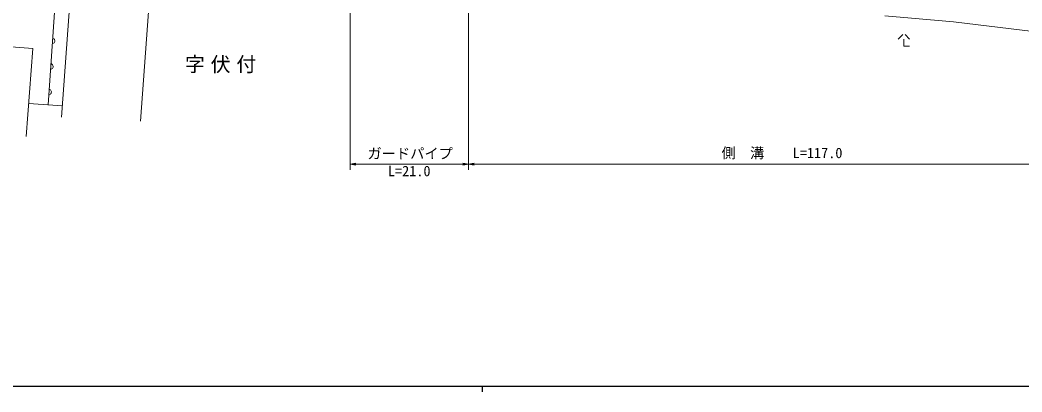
# Model space of a CAD drawing. Units: millimetres at full size, sheet at 1:1000; details may follow other scales. Extents: x 40000 to 680000, y 20000 to 380000.
# Drawn here: x 186856 to 362812, y 204000 to 269300 of the extents above; entities that cross this region are included whole.
import ezdxf
from ezdxf.enums import TextEntityAlignment as Align

# ---------------------------------------------------------------- set-up
doc = ezdxf.new("R2010")
doc.units = ezdxf.units.MM
doc.header["$LTSCALE"] = 1000
for name, color, linetype, lineweight in [('M-BGD', 7, 'Continuous', 13), ('M-STR-HTXT', 7, 'Continuous', 13), ('M-TTL-BAND', 7, 'Continuous', 25)]:
    doc.layers.add(name, color=color, linetype=linetype, lineweight=lineweight)
doc.layers.add('M-BMK-HTXT', color=7, linetype='Continuous')
doc.styles.add('ＭＳ ゴシック', font='')
doc.styles.get('ＭＳ ゴシック').set_extended_font_data('MS Gothic')

# ---------------------------------------------------------------- blocks, each defined once
blk = doc.blocks.new('open_arrow')
at = {"color": 0, "linetype": 'Continuous', "lineweight": -2}
blk.add_lwpolyline([(7.5, 1.25), (0, 0), (7.5, -1.25)], dxfattribs=at)

msp = doc.modelspace()

# ---------------------------------------------------------------- linework, layer by layer
at = {"layer": 'M-BGD'}
for p, q in [((194154, 252266), (196099, 278836)), ((208023, 251522), (209945, 277765)), ((193000, 272372), (191779, 254390)), ((350762, 268975), (338711, 270050)), ((373308, 266285), (350762, 268975)), ((192693, 266079), (192576, 266127)), ((192789, 266013), (192693, 266079)), ((192882, 265906), (192789, 266013)), ((192935, 265802), (192882, 265906)), ((192967, 265680), (192935, 265802)), ((341893, 266771), (341090, 265933)), ((342090, 265931), (342087, 264731)), ((342293, 266770), (343090, 265928)), ((189083, 264298), (172232, 265559)), ((189083, 264298), (187925, 248828)), ((192508, 265130), (192631, 265161)), ((192631, 265161), (192735, 265215)), ((192735, 265215), (192841, 265308)), ((192841, 265308), (192908, 265403)), ((192908, 265403), (192956, 265520)), ((192956, 265520), (192967, 265680)), ((342087, 264731), (343087, 264728)), ((192203, 260634), (192326, 260666)), ((192388, 261584), (192271, 261632)), ((192326, 260666), (192429, 260719)), ((192484, 261517), (192388, 261584)), ((192429, 260719), (192536, 260812)), ((192577, 261411), (192484, 261517)), ((192536, 260812), (192603, 260908)), ((192630, 261307), (192577, 261411)), ((192603, 260908), (192651, 261025)), ((192661, 261184), (192630, 261307)), ((192651, 261025), (192661, 261184)), ((192083, 257089), (191966, 257137)), ((192178, 257022), (192083, 257089)), ((192271, 256915), (192178, 257022)), ((192324, 256812), (192271, 256915)), ((191898, 256139), (192020, 256171)), ((192020, 256171), (192124, 256224)), ((192124, 256224), (192231, 256317)), ((192231, 256317), (192297, 256412)), ((192297, 256412), (192345, 256529)), ((192356, 256689), (192324, 256812)), ((192345, 256529), (192356, 256689)), ((188362, 254666), (194297, 254222))]:
    msp.add_line(p, q, dxfattribs=at)
at = {"layer": 'M-STR-HTXT'}
for p, q in [((265607, 309000), (265607, 243000)), ((244806, 305000), (244806, 243000)), ((244806, 244000), (265607, 244000)), ((265607, 244000), (375730, 244000))]:
    msp.add_line(p, q, dxfattribs=at)
at = {"layer": 'M-TTL-BAND'}
for p, q in [((40000, 205000), (579000, 205000)), ((268000, 205000), (268000, 204000))]:
    msp.add_line(p, q, dxfattribs=at)

# ---------------------------------------------------------------- block references
at = {"layer": 'M-STR-HTXT', "xscale": 133, "yscale": 133}
for p in [(244806, 244000), (265607, 244000)]:
    msp.add_blockref('open_arrow', p, dxfattribs=at)
at = {"layer": 'M-STR-HTXT', "xscale": 133, "yscale": 133, "rotation": 180}
msp.add_blockref('open_arrow', (265607, 244000), dxfattribs=at)

# ---------------------------------------------------------------- texts
at = {"layer": 'M-BMK-HTXT', "insert": (215810, 259959), "char_height": 2566, "attachment_point": 7, "style": 'ＭＳ ゴシック'}
msp.add_mtext('\\T1.29;字伏付', dxfattribs=at)
at = {"layer": 'M-STR-HTXT', "style": 'ＭＳ ゴシック'}
for s, p in [('ガードパイプ', (255367, 244401)), ('側\u3000溝\u3000\u3000L=117.0', (320668, 244500)), ('L=21.0', (255207, 241326))]:
    msp.add_text(s, height=1833, dxfattribs=at).set_placement(p, align=Align.BOTTOM_CENTER)

doc.saveas('drawing.dxf')
